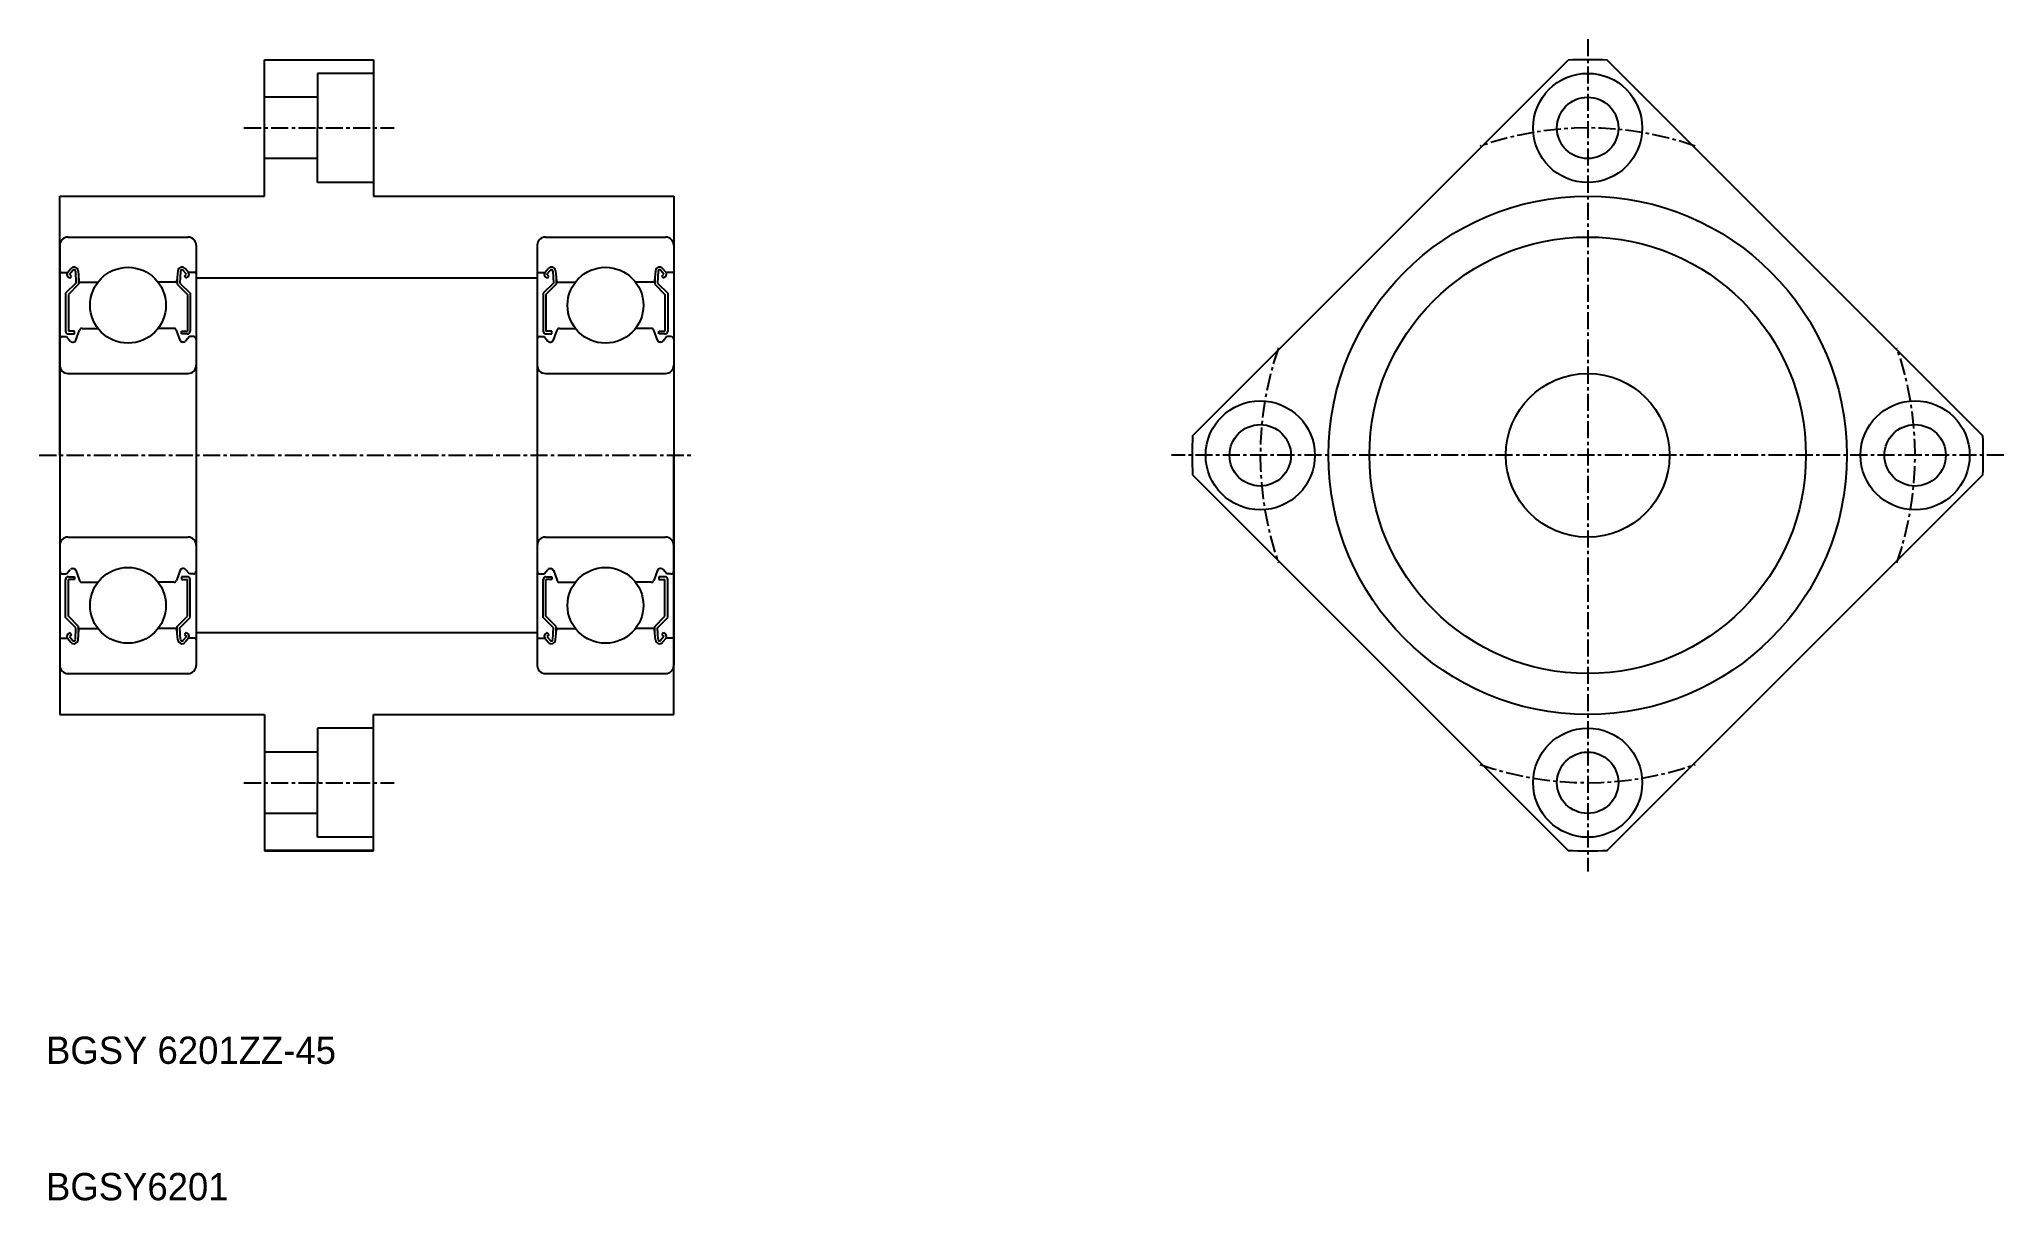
# Model space of a CAD drawing. Extents: x 121 to 265, y 56 to 141.
import ezdxf

# ---------------------------------------------------------------- set-up
doc = ezdxf.new("R2010")
doc.units = 0
doc.linetypes.add('CENTER', pattern=[2, 1.25, -0.25, 0.25, -0.25])
doc.linetypes.add('DASHED', pattern=[19.05, 12.7, -6.35])
doc.layers.get('0').update_dxf_attribs({"linetype": 'CONTINUOUS'})
doc.layers.add('CENTER', color=1, linetype='CENTER')

msp = doc.modelspace()

# ---------------------------------------------------------------- linework, layer by layer
for p, q in [((137.61, 129.51), (137.61, 139.51)), ((137.61, 139.51), (145.61, 139.51)), ((145.61, 139.47), (137.61, 139.47)), ((145.61, 139.51), (145.61, 129.51)), ((205.64, 111.95), (233.17, 139.47)), ((263.57, 111.95), (236.05, 139.47)), ((122.61, 110.51), (122.61, 129.51)), ((122.61, 129.51), (137.61, 129.51)), ((145.61, 129.51), (167.61, 129.51)), ((167.61, 129.51), (167.61, 110.51)), ((122.61, 125.91), (122.61, 95.11)), ((123.21, 126.51), (132.01, 126.51)), ((132.61, 125.91), (132.61, 95.11)), ((157.61, 125.91), (157.61, 95.11)), ((158.21, 126.51), (167.01, 126.51)), ((167.61, 125.91), (167.61, 95.11)), ((122.71, 123.91), (123.17, 123.91)), ((123.17, 123.91), (123.42, 124.2)), ((123.32, 123.78), (123.57, 124.08)), ((123.75, 124.02), (123.79, 123.14)), ((123.95, 124.04), (124.01, 123.3)), ((131.27, 124.04), (131.2, 123.3)), ((131.47, 124.02), (131.42, 123.14)), ((131.89, 123.78), (131.64, 124.08)), ((132.05, 123.91), (131.8, 124.2)), ((132.51, 123.91), (132.05, 123.91)), ((157.71, 123.91), (158.17, 123.91)), ((158.17, 123.91), (158.42, 124.2)), ((158.32, 123.78), (158.57, 124.08)), ((158.75, 124.02), (158.79, 123.14)), ((158.95, 124.04), (159.01, 123.3)), ((166.27, 124.04), (166.2, 123.3)), ((166.47, 124.02), (166.42, 123.14)), ((166.89, 123.78), (166.64, 124.08)), ((167.05, 123.91), (166.8, 124.2)), ((167.51, 123.91), (167.05, 123.91)), ((123.79, 123.14), (123.04, 122.39)), ((123.34, 123.5), (123.19, 123.62)), ((123.99, 123.06), (123.24, 122.31)), ((123.47, 123.65), (123.32, 123.78)), ((123.34, 123.5), (123.47, 123.65)), ((123.99, 123.53), (123.99, 123.06)), ((124.11, 123.21), (125.41, 123.21)), ((131.1, 123.21), (129.8, 123.21)), ((131.22, 123.53), (131.22, 123.06)), ((131.22, 123.06), (131.97, 122.31)), ((131.42, 123.14), (132.17, 122.39)), ((131.74, 123.65), (131.89, 123.78)), ((131.87, 123.5), (131.74, 123.65)), ((131.87, 123.5), (132.02, 123.62)), ((158.79, 123.14), (158.04, 122.39)), ((158.34, 123.5), (158.19, 123.62)), ((158.99, 123.06), (158.24, 122.31)), ((158.47, 123.65), (158.32, 123.78)), ((158.34, 123.5), (158.47, 123.65)), ((158.99, 123.53), (158.99, 123.06)), ((159.11, 123.21), (160.41, 123.21)), ((166.1, 123.21), (164.8, 123.21)), ((166.22, 123.53), (166.22, 123.06)), ((166.22, 123.06), (166.97, 122.31)), ((166.42, 123.14), (167.17, 122.39)), ((166.74, 123.65), (166.89, 123.78)), ((166.87, 123.5), (166.74, 123.65)), ((166.87, 123.5), (167.02, 123.62)), ((123.04, 122.39), (123.04, 119.61)), ((123.24, 122.31), (123.24, 119.61)), ((131.97, 122.31), (131.97, 119.61)), ((132.17, 122.39), (132.17, 119.61)), ((158.04, 122.39), (158.04, 119.61)), ((158.24, 122.31), (158.24, 119.61)), ((166.97, 122.31), (166.97, 119.61)), ((167.17, 122.39), (167.17, 119.61)), ((123.69, 119.61), (123.24, 119.61)), ((123.69, 119.41), (123.69, 119.61)), ((123.79, 118.94), (124.06, 119.68)), ((124.24, 119.81), (125.41, 119.81)), ((130.97, 119.81), (129.8, 119.81)), ((131.43, 118.94), (131.16, 119.68)), ((131.52, 119.61), (131.97, 119.61)), ((131.52, 119.41), (131.52, 119.61)), ((158.69, 119.61), (158.24, 119.61)), ((158.69, 119.41), (158.69, 119.61)), ((158.79, 118.94), (159.06, 119.68)), ((159.24, 119.81), (160.41, 119.81)), ((165.97, 119.81), (164.8, 119.81)), ((166.43, 118.94), (166.16, 119.68)), ((166.52, 119.61), (166.97, 119.61)), ((166.52, 119.41), (166.52, 119.61)), ((122.81, 119.21), (123.11, 119.21)), ((123.11, 119.21), (123.38, 118.88)), ((123.24, 119.41), (123.69, 119.41)), ((123.54, 118.81), (123.6, 118.81)), ((131.97, 119.41), (131.52, 119.41)), ((131.68, 118.81), (131.61, 118.81)), ((132.11, 119.21), (131.83, 118.88)), ((132.41, 119.21), (132.11, 119.21)), ((157.81, 119.21), (158.11, 119.21)), ((158.11, 119.21), (158.38, 118.88)), ((158.24, 119.41), (158.69, 119.41)), ((158.54, 118.81), (158.6, 118.81)), ((166.97, 119.41), (166.52, 119.41)), ((166.68, 118.81), (166.61, 118.81)), ((167.11, 119.21), (166.83, 118.88)), ((167.41, 119.21), (167.11, 119.21)), ((123.21, 116.51), (132.01, 116.51)), ((158.21, 116.51), (167.01, 116.51)), ((122.61, 110.51), (122.61, 91.51)), ((167.61, 91.51), (167.61, 110.51)), ((205.64, 109.07), (233.17, 81.54)), ((263.57, 109.07), (236.05, 81.54)), ((123.21, 104.51), (132.01, 104.51)), ((158.21, 104.51), (167.01, 104.51)), ((122.81, 101.81), (123.11, 101.81)), ((123.04, 98.62), (123.04, 101.41)), ((123.11, 101.81), (123.38, 102.14)), ((123.24, 101.61), (123.69, 101.61)), ((123.69, 101.41), (123.24, 101.41)), ((123.24, 98.71), (123.24, 101.41)), ((123.54, 102.21), (123.6, 102.21)), ((123.69, 101.61), (123.69, 101.41)), ((123.79, 102.08), (124.06, 101.34)), ((124.24, 101.21), (125.41, 101.21)), ((130.97, 101.21), (129.8, 101.21)), ((131.43, 102.08), (131.16, 101.34)), ((131.97, 101.61), (131.52, 101.61)), ((131.52, 101.61), (131.52, 101.41)), ((131.52, 101.41), (131.97, 101.41)), ((131.68, 102.21), (131.61, 102.21)), ((132.11, 101.81), (131.83, 102.14)), ((131.97, 98.71), (131.97, 101.41)), ((132.41, 101.81), (132.11, 101.81)), ((132.17, 98.62), (132.17, 101.41)), ((157.81, 101.81), (158.11, 101.81)), ((158.04, 98.62), (158.04, 101.41)), ((158.11, 101.81), (158.38, 102.14)), ((158.24, 101.61), (158.69, 101.61)), ((158.24, 98.71), (158.24, 101.41)), ((158.69, 101.41), (158.24, 101.41)), ((158.54, 102.21), (158.6, 102.21)), ((158.69, 101.61), (158.69, 101.41)), ((158.79, 102.08), (159.06, 101.34)), ((159.24, 101.21), (160.41, 101.21)), ((165.97, 101.21), (164.8, 101.21)), ((166.43, 102.08), (166.16, 101.34)), ((166.97, 101.61), (166.52, 101.61)), ((166.52, 101.61), (166.52, 101.41)), ((166.52, 101.41), (166.97, 101.41)), ((166.68, 102.21), (166.61, 102.21)), ((167.11, 101.81), (166.83, 102.14)), ((166.97, 98.71), (166.97, 101.41)), ((167.41, 101.81), (167.11, 101.81)), ((167.17, 98.62), (167.17, 101.41)), ((123.79, 97.87), (123.04, 98.62)), ((123.99, 97.96), (123.24, 98.71)), ((123.99, 97.49), (123.99, 97.96)), ((131.22, 97.96), (131.97, 98.71)), ((131.22, 97.49), (131.22, 97.96)), ((131.42, 97.87), (132.17, 98.62)), ((158.79, 97.87), (158.04, 98.62)), ((158.99, 97.96), (158.24, 98.71)), ((158.99, 97.49), (158.99, 97.96)), ((166.22, 97.96), (166.97, 98.71)), ((166.22, 97.49), (166.22, 97.96)), ((166.42, 97.87), (167.17, 98.62)), ((122.71, 97.11), (123.17, 97.11)), ((123.17, 97.11), (123.42, 96.81)), ((123.34, 97.52), (123.19, 97.39)), ((123.47, 97.36), (123.32, 97.24)), ((123.32, 97.24), (123.57, 96.94)), ((123.34, 97.52), (123.47, 97.36)), ((123.75, 97), (123.79, 97.87)), ((123.95, 96.98), (124.01, 97.72)), ((124.11, 97.81), (125.41, 97.81)), ((131.1, 97.81), (129.8, 97.81)), ((131.27, 96.98), (131.2, 97.72)), ((131.47, 97), (131.42, 97.87)), ((131.89, 97.24), (131.64, 96.94)), ((131.87, 97.52), (131.74, 97.36)), ((131.74, 97.36), (131.89, 97.24)), ((132.05, 97.11), (131.8, 96.81)), ((131.87, 97.52), (132.02, 97.39)), ((132.51, 97.11), (132.05, 97.11)), ((157.71, 97.11), (158.17, 97.11)), ((158.17, 97.11), (158.42, 96.81)), ((158.34, 97.52), (158.19, 97.39)), ((158.47, 97.36), (158.32, 97.24)), ((158.32, 97.24), (158.57, 96.94)), ((158.34, 97.52), (158.47, 97.36)), ((158.75, 97), (158.79, 97.87)), ((158.95, 96.98), (159.01, 97.72)), ((159.11, 97.81), (160.41, 97.81)), ((166.1, 97.81), (164.8, 97.81)), ((166.27, 96.98), (166.2, 97.72)), ((166.47, 97), (166.42, 97.87)), ((166.89, 97.24), (166.64, 96.94)), ((166.87, 97.52), (166.74, 97.36)), ((166.74, 97.36), (166.89, 97.24)), ((167.05, 97.11), (166.8, 96.81)), ((166.87, 97.52), (167.02, 97.39)), ((167.51, 97.11), (167.05, 97.11)), ((123.21, 94.51), (132.01, 94.51)), ((125.61, 94.51), (125.61, 94.51)), ((127.61, 94.51), (127.61, 94.51)), ((158.21, 94.51), (167.01, 94.51)), ((160.61, 94.51), (160.61, 94.51)), ((162.61, 94.51), (162.61, 94.51)), ((122.61, 91.51), (137.61, 91.51)), ((137.61, 91.51), (137.61, 81.51)), ((145.61, 91.51), (167.61, 91.51)), ((145.61, 81.51), (145.61, 91.51)), ((145.61, 81.54), (137.61, 81.54)), ((137.61, 81.51), (145.61, 81.51))]:
    msp.add_line(p, q)
at = {"color": 3, "linetype": 'DASHED'}
for p, q in [((145.61, 138.51), (141.51, 138.51)), ((141.51, 138.51), (141.51, 134.51)), ((141.51, 136.76), (137.61, 136.76)), ((141.51, 130.51), (141.51, 134.51)), ((141.51, 132.26), (137.61, 132.26)), ((145.61, 130.51), (141.51, 130.51)), ((145.61, 90.51), (141.51, 90.51)), ((141.51, 90.51), (141.51, 86.51)), ((141.51, 88.76), (137.61, 88.76)), ((141.51, 82.51), (141.51, 86.51)), ((141.51, 84.26), (137.61, 84.26)), ((145.61, 82.51), (141.51, 82.51))]:
    msp.add_line(p, q, dxfattribs=at)
at = {"color": 7, "linetype": 'CONTINUOUS'}
for p, q in [((132.61, 123.51), (157.61, 123.51)), ((132.61, 97.51), (157.61, 97.51))]:
    msp.add_line(p, q, dxfattribs=at)
for centre, radius in [((234.61, 134.51), 4), ((234.61, 134.51), 2.25), ((234.61, 110.51), 19), ((234.61, 110.51), 16), ((127.61, 121.51), 2.78), ((127.61, 121.51), 2.78), ((162.61, 121.51), 2.78), ((162.61, 121.51), 2.78), ((234.61, 110.51), 6), ((210.61, 110.51), 4), ((258.61, 110.51), 4), ((210.61, 110.51), 2.25), ((258.61, 110.51), 2.25), ((127.61, 99.51), 2.78), ((127.61, 99.51), 2.78), ((162.61, 99.51), 2.78), ((162.61, 99.51), 2.78), ((234.61, 86.51), 4), ((234.61, 86.51), 2.25)]:
    msp.add_circle(centre, radius)
for centre, radius, start, end in [((234.61, 110.51), 29, 87.151, 92.849), ((123.21, 125.91), 0.6, 90, 180), ((132.01, 125.91), 0.6, 0, 90), ((158.21, 125.91), 0.6, 90, 180), ((167.01, 125.91), 0.6, 0, 90), ((122.71, 124.01), 0.1, 180, 270), ((123.32, 123.78), 0.2, 140.0012, 230.087), ((123.65, 124.01), 0.3, 4.9968, 140.0012), ((123.65, 124.01), 0.1, 2.8198, 140.0002), ((131.57, 124.01), 0.3, 39.9988, 175.0032), ((131.57, 124.01), 0.1, 39.9998, 177.1802), ((131.89, 123.78), 0.2, 309.913, 39.9988), ((132.51, 124.01), 0.1, 270, 0), ((157.71, 124.01), 0.1, 180, 270), ((158.32, 123.78), 0.2, 140.0012, 230.087), ((158.65, 124.01), 0.3, 4.9968, 140.0012), ((158.65, 124.01), 0.1, 2.8198, 140.0002), ((166.57, 124.01), 0.3, 39.9988, 175.0032), ((166.57, 124.01), 0.1, 39.9998, 177.1802), ((166.89, 123.78), 0.2, 309.913, 39.9988), ((167.51, 124.01), 0.1, 270, 0), ((124.11, 123.31), 0.1, 184.9968, 270), ((131.1, 123.31), 0.1, 270, 355.0032), ((159.11, 123.31), 0.1, 184.9968, 270), ((166.1, 123.31), 0.1, 270, 355.0032), ((123.24, 119.61), 0.2, 180, 270), ((124.24, 119.61), 0.2, 90, 159.9916), ((130.97, 119.61), 0.2, 20.0084, 90), ((131.97, 119.61), 0.2, 270, 0), ((158.24, 119.61), 0.2, 180, 270), ((159.24, 119.61), 0.2, 90, 159.9916), ((165.97, 119.61), 0.2, 20.0084, 90), ((166.97, 119.61), 0.2, 270, 0), ((122.81, 119.01), 0.2, 90, 180), ((123.54, 119.01), 0.2, 219.9952, 270), ((123.6, 119.01), 0.2, 270, 339.9916), ((131.61, 119.01), 0.2, 200.0084, 270), ((131.68, 119.01), 0.2, 270, 320.0048), ((132.41, 119.01), 0.2, 0, 90), ((157.81, 119.01), 0.2, 90, 180), ((158.54, 119.01), 0.2, 219.9952, 270), ((158.6, 119.01), 0.2, 270, 339.9916), ((166.61, 119.01), 0.2, 200.0084, 270), ((166.68, 119.01), 0.2, 270, 320.0048), ((167.41, 119.01), 0.2, 0, 90), ((123.21, 117.11), 0.6, 180, 270), ((132.01, 117.11), 0.6, 270, 0), ((158.21, 117.11), 0.6, 180, 270), ((167.01, 117.11), 0.6, 270, 0), ((234.61, 110.51), 29, 177.151, 182.849), ((234.61, 110.51), 29, 357.151, 2.849), ((123.21, 103.91), 0.6, 90, 180), ((132.01, 103.91), 0.6, 0, 90), ((158.21, 103.91), 0.6, 90, 180), ((167.01, 103.91), 0.6, 0, 90), ((122.81, 102.01), 0.2, 180, 270), ((123.24, 101.41), 0.2, 90, 180), ((123.54, 102.01), 0.2, 90, 140.0048), ((123.6, 102.01), 0.2, 20.0084, 90), ((124.24, 101.41), 0.2, 200.0084, 270), ((130.97, 101.41), 0.2, 270, 339.9916), ((131.61, 102.01), 0.2, 90, 159.9916), ((131.68, 102.01), 0.2, 39.9952, 90), ((131.97, 101.41), 0.2, 0, 90), ((132.41, 102.01), 0.2, 270, 0), ((157.81, 102.01), 0.2, 180, 270), ((158.24, 101.41), 0.2, 90, 180), ((158.54, 102.01), 0.2, 90, 140.0048), ((158.6, 102.01), 0.2, 20.0084, 90), ((159.24, 101.41), 0.2, 200.0084, 270), ((165.97, 101.41), 0.2, 270, 339.9916), ((166.61, 102.01), 0.2, 90, 159.9916), ((166.68, 102.01), 0.2, 39.9952, 90), ((166.97, 101.41), 0.2, 0, 90), ((167.41, 102.01), 0.2, 270, 0), ((122.71, 97.01), 0.1, 90, 180), ((123.32, 97.24), 0.2, 129.913, 219.9988), ((123.65, 97), 0.3, 219.9988, 355.0032), ((123.65, 97), 0.1, 219.9998, 357.1802), ((124.11, 97.71), 0.1, 90, 175.0032), ((131.1, 97.71), 0.1, 4.9968, 90), ((131.57, 97), 0.3, 184.9968, 320.0012), ((131.57, 97), 0.1, 182.8198, 320.0002), ((131.89, 97.24), 0.2, 320.0012, 50.087), ((132.51, 97.01), 0.1, 0, 90), ((157.71, 97.01), 0.1, 90, 180), ((158.32, 97.24), 0.2, 129.913, 219.9988), ((158.65, 97), 0.3, 219.9988, 355.0032), ((158.65, 97), 0.1, 219.9998, 357.1802), ((159.11, 97.71), 0.1, 90, 175.0032), ((166.1, 97.71), 0.1, 4.9968, 90), ((166.57, 97), 0.3, 184.9968, 320.0012), ((166.57, 97), 0.1, 182.8198, 320.0002), ((166.89, 97.24), 0.2, 320.0012, 50.087), ((167.51, 97.01), 0.1, 0, 90), ((123.21, 95.11), 0.6, 180, 270), ((132.01, 95.11), 0.6, 270, 0), ((158.21, 95.11), 0.6, 180, 270), ((167.01, 95.11), 0.6, 270, 0), ((234.61, 110.51), 29, 267.151, 272.849)]:
    msp.add_arc(centre, radius, start, end)
at = {"layer": 'CENTER', "color": 1, "linetype": 'CENTER'}
for p, q in [((234.61, 141.01), (234.61, 80.01)), ((136.11, 134.51), (147.11, 134.51)), ((121.11, 110.51), (169.11, 110.51)), ((265.11, 110.51), (204.11, 110.51)), ((136.11, 86.51), (147.11, 86.51))]:
    msp.add_line(p, q, dxfattribs=at)
for start, end in [(70.8119, 109.1881), (160.8119, 199.1881), (340.8119, 19.1881), (250.8119, 289.1881)]:
    msp.add_arc((234.61, 110.51), 24, start, end, dxfattribs=at)

# ---------------------------------------------------------------- texts
for s, p in [('BGSY 6201ZZ-45', (121.6, 65.9)), ('BGSY6201', (121.6, 55.9))]:
    msp.add_text(s, height=2).set_placement(p)

doc.saveas('drawing.dxf')
